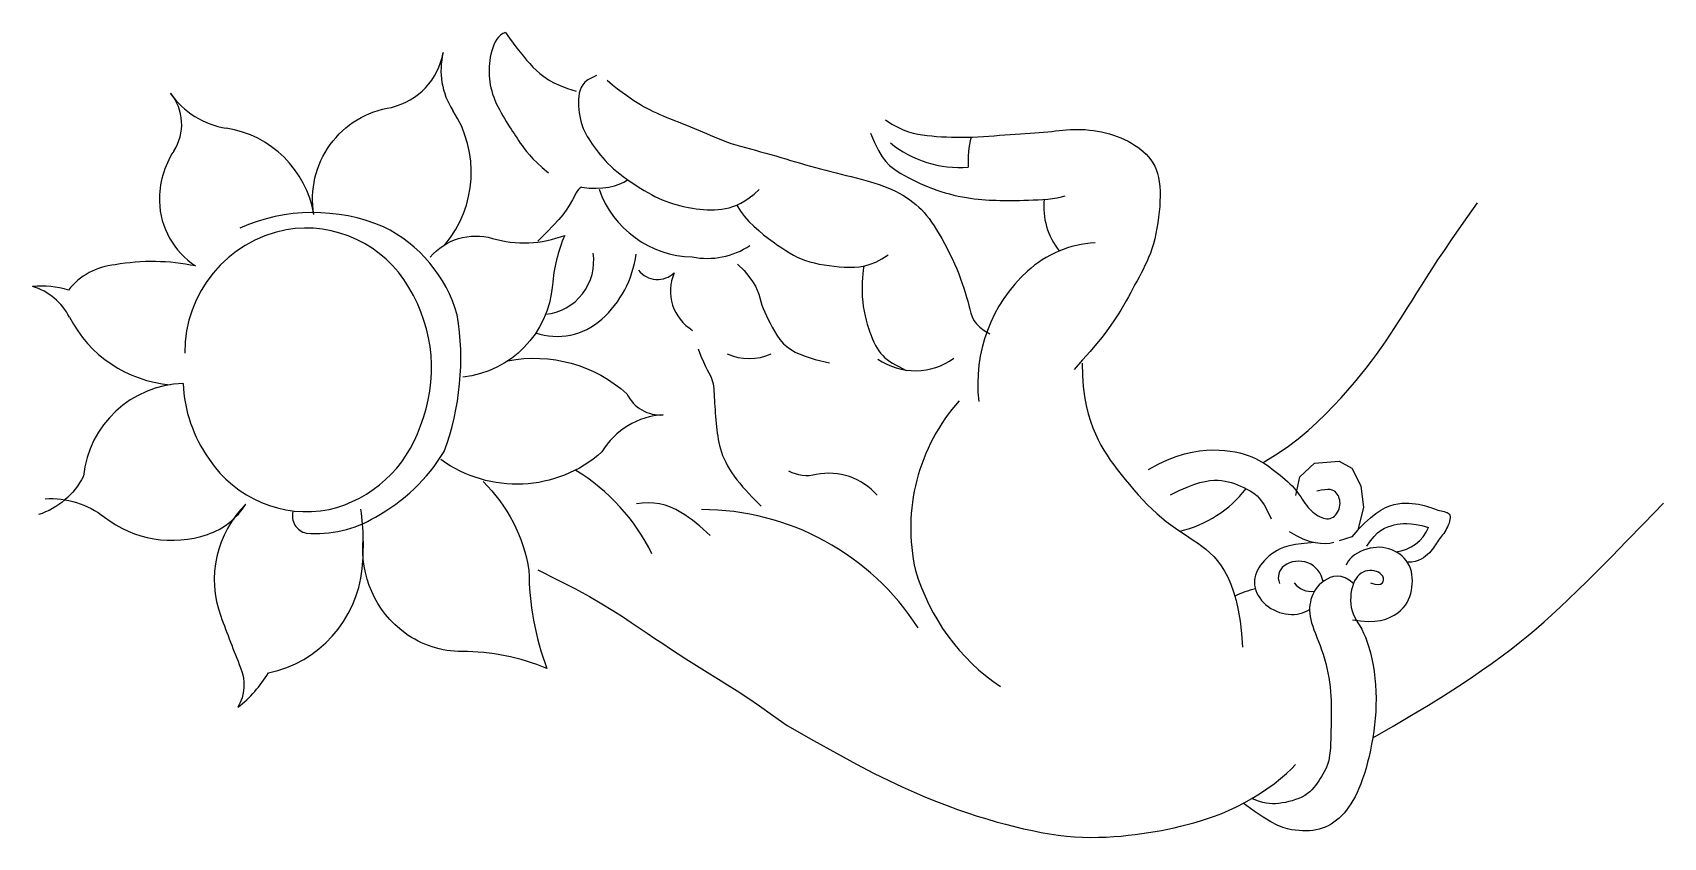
# Model space of a CAD drawing. Extents: x 1398 to 2319, y 2371 to 2825.
import ezdxf

# ---------------------------------------------------------------- set-up
doc = ezdxf.new("R2010")
doc.units = 0
doc.header["$LTSCALE"] = 10
doc.header["$MEASUREMENT"] = 0
for name, color, linetype in [('3', 3, 'CONTINUOUS'), ('4', 4, 'CONTINUOUS'), ('7', 7, 'CONTINUOUS')]:
    doc.layers.add(name, color=color, linetype=linetype)

msp = doc.modelspace()

# ---------------------------------------------------------------- linework, layer by layer
at = {"layer": '3'}
for points in [[(2151.82, 2535.22), (2153.9, 2538.31), (2155.94, 2540.78), (2157.96, 2542.73), (2159.93, 2544.22), (2161.85, 2545.34), (2163.72, 2546.16), (2165.53, 2546.77), (2167.28, 2547.24), (2168.97, 2547.63), (2170.68, 2547.93), (2172.51, 2548.1), (2174.56, 2548.11), (2176.92, 2547.93), (2179.68, 2547.51), (2182.93, 2546.83), (2186.79, 2545.85)], [(2122.71, 2537.29), (2118.42, 2536.96), (2114.75, 2536.59), (2111.64, 2536.16), (2108.98, 2535.67), (2106.71, 2535.1), (2104.73, 2534.45), (2102.96, 2533.71), (2101.32, 2532.86), (2099.74, 2531.9), (2098.21, 2530.84), (2096.76, 2529.69), (2095.38, 2528.46), (2094.1, 2527.18), (2092.93, 2525.84), (2091.87, 2524.47), (2090.94, 2523.09), (2090.15, 2521.69), (2089.5, 2520.28), (2089, 2518.87), (2088.65, 2517.45), (2088.45, 2516.02), (2088.41, 2514.58), (2088.52, 2513.14), (2088.8, 2511.69), (2089.23, 2510.23), (2089.83, 2508.79), (2090.57, 2507.36), (2091.45, 2505.97), (2092.47, 2504.63), (2093.61, 2503.36), (2094.87, 2502.18), (2096.24, 2501.08), (2097.72, 2500.1), (2099.28, 2499.23), (2100.9, 2498.49), (2102.57, 2497.86), (2104.27, 2497.36), (2105.97, 2496.99), (2107.66, 2496.75), (2109.32, 2496.65), (2110.93, 2496.69), (2112.48, 2496.87), (2113.99, 2497.17), (2115.45, 2497.59), (2116.86, 2498.13), (2118.22, 2498.78), (2119.54, 2499.53), (2119.58, 2499.55)]]:
    msp.add_lwpolyline(points, dxfattribs=at)
for centre, radius, start, end in [((1983.93, 2752.38), 57.29, 165.99079, 183.08544), ((1921.76, 2810.89), 61.8, 230.91241, 274.61543), ((1685.1, 2696.22), 30.16, 275.7403, 8.61464), ((2165.85, 2554.58), 22.69, 276.28483, 337.35373)]:
    msp.add_arc(centre, radius, start, end, dxfattribs=at)
at = {"layer": '4'}
for points in [[(1665.35, 2825.22), (1663.94, 2824.68), (1662.68, 2823.84), (1661.55, 2822.74), (1660.55, 2821.43), (1659.67, 2819.93), (1658.91, 2818.31), (1658.25, 2816.6), (1657.68, 2814.84), (1657.22, 2813.08), (1656.83, 2811.32), (1656.54, 2809.56), (1656.32, 2807.81), (1656.19, 2806.06), (1656.13, 2804.31), (1656.14, 2802.58), (1656.21, 2800.85), (1656.36, 2799.12), (1656.57, 2797.41), (1656.85, 2795.7), (1657.21, 2793.98), (1657.64, 2792.26), (1658.16, 2790.54), (1658.76, 2788.8), (1659.45, 2787.04), (1660.23, 2785.28), (1661.08, 2783.5), (1661.99, 2781.74), (1662.94, 2780), (1663.91, 2778.29), (1664.89, 2776.64), (1665.86, 2775.05), (1666.8, 2773.54), (1667.7, 2772.11), (1668.56, 2770.75), (1669.41, 2769.45), (1670.25, 2768.17), (1671.09, 2766.89), (1671.96, 2765.59), (1672.86, 2764.26), (1673.8, 2762.87), (1674.82, 2761.39), (1675.97, 2759.8), (1677.32, 2758.06), (1678.94, 2756.15), (1680.92, 2754.03), (1683.31, 2751.68), (1686.19, 2749.05), (1689.63, 2746.13)], [(1665.35, 2825.22), (1667.69, 2822.06), (1669.85, 2819.17), (1671.86, 2816.52), (1673.75, 2814.09), (1675.57, 2811.83), (1677.34, 2809.72), (1679.11, 2807.72), (1680.91, 2805.8), (1682.79, 2803.94), (1684.81, 2802.12), (1687.08, 2800.35), (1689.69, 2798.62), (1692.72, 2796.93), (1696.26, 2795.28), (1700.41, 2793.66), (1705.25, 2792.08)], [(1716.85, 2800.95), (1714.15, 2799.78), (1711.99, 2798.52), (1710.32, 2797.18), (1709.05, 2795.75), (1708.14, 2794.24), (1707.52, 2792.64), (1707.11, 2790.98), (1706.87, 2789.24), (1706.73, 2787.43), (1706.68, 2785.57), (1706.72, 2783.68), (1706.85, 2781.78), (1707.06, 2779.89), (1707.36, 2778.02), (1707.74, 2776.2), (1708.2, 2774.45), (1708.74, 2772.77), (1709.35, 2771.17), (1710.04, 2769.62), (1710.79, 2768.12), (1711.61, 2766.64), (1712.49, 2765.18), (1713.44, 2763.71), (1714.44, 2762.23), (1715.5, 2760.72), (1716.61, 2759.19), (1717.8, 2757.64), (1719.05, 2756.07), (1720.37, 2754.51), (1721.77, 2752.94), (1723.26, 2751.39), (1724.84, 2749.85), (1726.51, 2748.34), (1728.25, 2746.85), (1730.07, 2745.39), (1731.95, 2743.95), (1733.88, 2742.55), (1735.83, 2741.18), (1737.82, 2739.85), (1739.81, 2738.55), (1741.81, 2737.29), (1743.81, 2736.08), (1745.81, 2734.92), (1747.83, 2733.81), (1749.86, 2732.75), (1751.9, 2731.76), (1753.95, 2730.84), (1756.03, 2729.99), (1758.13, 2729.22), (1760.25, 2728.52), (1762.39, 2727.9), (1764.53, 2727.34), (1766.67, 2726.86), (1768.82, 2726.43), (1770.96, 2726.06), (1773.09, 2725.76), (1775.2, 2725.5), (1777.3, 2725.31), (1779.39, 2725.19), (1781.47, 2725.15), (1783.54, 2725.19), (1785.6, 2725.32), (1787.66, 2725.55), (1789.72, 2725.88), (1791.79, 2726.33), (1793.88, 2726.95), (1796.03, 2727.77), (1798.27, 2728.85), (1800.63, 2730.22), (1803.13, 2731.95), (1805.81, 2734.07), (1808.69, 2736.64)], [(1722.77, 2798.28), (1725.91, 2795.75), (1728.75, 2793.52), (1731.33, 2791.55), (1733.69, 2789.83), (1735.86, 2788.31), (1737.89, 2786.95), (1739.8, 2785.74), (1741.65, 2784.62), (1743.46, 2783.58), (1745.26, 2782.6), (1747.06, 2781.66), (1748.87, 2780.77), (1750.7, 2779.9), (1752.58, 2779.05), (1754.52, 2778.2), (1756.53, 2777.36), (1758.62, 2776.5), (1760.79, 2775.63), (1763.01, 2774.75), (1765.27, 2773.86), (1767.56, 2772.95), (1769.85, 2772.04), (1772.14, 2771.11), (1774.41, 2770.16), (1776.64, 2769.21), (1778.86, 2768.25), (1781.08, 2767.29), (1783.32, 2766.33), (1785.59, 2765.39), (1787.92, 2764.46), (1790.32, 2763.57), (1792.82, 2762.7), (1795.43, 2761.87), (1798.13, 2761.06), (1800.9, 2760.28), (1803.73, 2759.52), (1806.6, 2758.76), (1809.48, 2757.99), (1812.37, 2757.22), (1815.24, 2756.43), (1818.07, 2755.62), (1820.88, 2754.79), (1823.67, 2753.95), (1826.45, 2753.1), (1829.23, 2752.25), (1832.01, 2751.41), (1834.82, 2750.58), (1837.66, 2749.77), (1840.52, 2748.98), (1843.42, 2748.22), (1846.33, 2747.47), (1849.25, 2746.74), (1852.16, 2746.02), (1855.05, 2745.31), (1857.91, 2744.61), (1860.74, 2743.91), (1863.52, 2743.21), (1866.24, 2742.5), (1868.91, 2741.77), (1871.51, 2741.03), (1874.06, 2740.25), (1876.54, 2739.43), (1878.95, 2738.56), (1881.29, 2737.64), (1883.55, 2736.66), (1885.74, 2735.62), (1887.85, 2734.52), (1889.88, 2733.36), (1891.83, 2732.15), (1893.69, 2730.88), (1895.47, 2729.55), (1897.17, 2728.18), (1898.78, 2726.75), (1900.31, 2725.26), (1901.8, 2723.68), (1903.24, 2722), (1904.65, 2720.2), (1906.06, 2718.27), (1907.47, 2716.18), (1908.91, 2713.92), (1910.37, 2711.48), (1911.86, 2708.89), (1913.35, 2706.17), (1914.83, 2703.36), (1916.27, 2700.48), (1917.67, 2697.58), (1919, 2694.67), (1920.25, 2691.8), (1921.4, 2688.98), (1922.46, 2686.23), (1923.42, 2683.54), (1924.3, 2680.93), (1925.1, 2678.38), (1925.82, 2675.91), (1926.47, 2673.52), (1927.05, 2671.21), (1927.59, 2668.97), (1928.18, 2666.81), (1928.92, 2664.72), (1929.94, 2662.7), (1931.34, 2660.74), (1933.23, 2658.83), (1935.72, 2656.97), (1938.93, 2655.15)], [(1879.95, 2775.91), (1883.64, 2773.59), (1887.01, 2771.75), (1890.11, 2770.31), (1893, 2769.23), (1895.73, 2768.43), (1898.37, 2767.86), (1900.95, 2767.44), (1903.54, 2767.13), (1906.19, 2766.86), (1908.89, 2766.63), (1911.66, 2766.44), (1914.47, 2766.29), (1917.33, 2766.19), (1920.24, 2766.14), (1923.19, 2766.13), (1926.18, 2766.18), (1929.21, 2766.27), (1932.26, 2766.41), (1935.32, 2766.59), (1938.39, 2766.8), (1941.44, 2767.02), (1944.48, 2767.25), (1947.49, 2767.48), (1950.45, 2767.7), (1953.36, 2767.91), (1956.21, 2768.1), (1958.99, 2768.29), (1961.7, 2768.47), (1964.32, 2768.64), (1966.86, 2768.83), (1969.31, 2769.02), (1971.66, 2769.23), (1973.9, 2769.45), (1976.06, 2769.68), (1978.15, 2769.9), (1980.21, 2770.11), (1982.24, 2770.29), (1984.28, 2770.44), (1986.35, 2770.53), (1988.47, 2770.56), (1990.65, 2770.53), (1992.89, 2770.42), (1995.17, 2770.23), (1997.47, 2769.97), (1999.78, 2769.62), (2002.09, 2769.2), (2004.37, 2768.68), (2006.62, 2768.08), (2008.81, 2767.4), (2010.95, 2766.62), (2013.03, 2765.77), (2015.05, 2764.84), (2017.01, 2763.84), (2018.9, 2762.77), (2020.72, 2761.64), (2022.48, 2760.45), (2024.16, 2759.2), (2025.76, 2757.89), (2027.26, 2756.5), (2028.66, 2755.01), (2029.95, 2753.42), (2031.1, 2751.7), (2032.12, 2749.85), (2032.98, 2747.86), (2033.69, 2745.7), (2034.25, 2743.4), (2034.66, 2740.96), (2034.94, 2738.39), (2035.1, 2735.7), (2035.13, 2732.91), (2035.06, 2730.02), (2034.9, 2727.05), (2034.64, 2724.02), (2034.29, 2720.94), (2033.86, 2717.85), (2033.34, 2714.77), (2032.75, 2711.74), (2032.07, 2708.78), (2031.32, 2705.92), (2030.5, 2703.2), (2029.61, 2700.63), (2028.65, 2698.19), (2027.64, 2695.87), (2026.58, 2693.64), (2025.49, 2691.46), (2024.38, 2689.33), (2023.24, 2687.2), (2022.09, 2685.07), (2020.94, 2682.91), (2019.78, 2680.69), (2018.57, 2678.42), (2017.31, 2676.09), (2015.97, 2673.68), (2014.53, 2671.18), (2012.98, 2668.59), (2011.3, 2665.89), (2009.46, 2663.07), (2007.39, 2660.07), (2005.04, 2656.84), (2002.33, 2653.31), (1999.2, 2649.43), (1995.57, 2645.14), (1991.38, 2640.37), (1986.56, 2635.07)], [(1871.5, 2768.51), (1873.79, 2763.08), (1876.01, 2758.68), (1878.17, 2755.16), (1880.3, 2752.37), (1882.39, 2750.18), (1884.47, 2748.45), (1886.56, 2747.02), (1888.65, 2745.76), (1890.77, 2744.56), (1892.92, 2743.39), (1895.1, 2742.25), (1897.32, 2741.15), (1899.57, 2740.09), (1901.85, 2739.08), (1904.18, 2738.11), (1906.54, 2737.2), (1908.94, 2736.34), (1911.37, 2735.54), (1913.82, 2734.8), (1916.26, 2734.12), (1918.69, 2733.5), (1921.09, 2732.94), (1923.46, 2732.45), (1925.76, 2732.03), (1928, 2731.68), (1930.18, 2731.38), (1932.32, 2731.15), (1934.41, 2730.96), (1936.48, 2730.81), (1938.53, 2730.7), (1940.57, 2730.62), (1942.62, 2730.55), (1944.68, 2730.51), (1946.77, 2730.47), (1948.9, 2730.45), (1951.09, 2730.45), (1953.35, 2730.47), (1955.7, 2730.5), (1958.16, 2730.55), (1960.73, 2730.63), (1963.42, 2730.72), (1966.19, 2730.85), (1968.98, 2731.03), (1971.75, 2731.26), (1974.44, 2731.57), (1977, 2731.97), (1979.37, 2732.46), (1981.5, 2733.06)], [(1708.45, 2737.91), (1712.72, 2737.43), (1716.71, 2737.31), (1720.41, 2737.5), (1723.81, 2737.98), (1726.91, 2738.7), (1729.7, 2739.64), (1732.17, 2740.76), (1734.32, 2742.02)], [(1705.4, 2734.66), (1703.21, 2730.73), (1701.38, 2727.59), (1699.65, 2724.92), (1697.78, 2722.4), (1695.51, 2719.73), (1692.58, 2716.57), (1688.74, 2712.61), (1683.74, 2707.53)], [(1796.03, 2727.77), (1798.07, 2724.47), (1800.39, 2721.39), (1802.93, 2718.53), (1805.63, 2715.87), (1808.41, 2713.4), (1811.21, 2711.11), (1813.97, 2709.01), (1816.61, 2707.07), (1819.08, 2705.28), (1821.42, 2703.65), (1823.66, 2702.17), (1825.84, 2700.82), (1828, 2699.6), (1830.18, 2698.49), (1832.42, 2697.51), (1834.77, 2696.62), (1837.24, 2695.84), (1839.84, 2695.15), (1842.54, 2694.56), (1845.32, 2694.05), (1848.15, 2693.63), (1851.02, 2693.29), (1853.9, 2693.02), (1856.78, 2692.83), (1859.64, 2692.73), (1862.51, 2692.76), (1865.41, 2693), (1868.38, 2693.53), (1871.46, 2694.39), (1874.66, 2695.68), (1878.03, 2697.45), (1881.6, 2699.77)], [(2093.25, 2582.42), (2100.38, 2586.72), (2106.97, 2591.19), (2113.06, 2595.79), (2118.68, 2600.47), (2123.87, 2605.18), (2128.68, 2609.87), (2133.14, 2614.51), (2137.3, 2619.03), (2141.18, 2623.41), (2144.82, 2627.65), (2148.24, 2631.76), (2151.46, 2635.77), (2154.49, 2639.7), (2157.37, 2643.55), (2160.12, 2647.35), (2162.74, 2651.12), (2165.28, 2654.87), (2167.76, 2658.62), (2170.2, 2662.41), (2172.63, 2666.24), (2175.09, 2670.16), (2177.6, 2674.18), (2180.19, 2678.33), (2182.89, 2682.62), (2185.73, 2687.1), (2188.77, 2691.82), (2192.06, 2696.85), (2195.67, 2702.26), (2199.65, 2708.12), (2204.07, 2714.49), (2208.97, 2721.44), (2214.42, 2729.04)], [(1796.54, 2694.39), (1800.14, 2690.81), (1802.92, 2687.6), (1805.01, 2684.72), (1806.53, 2682.12), (1807.63, 2679.74), (1808.42, 2677.52), (1809.05, 2675.43), (1809.63, 2673.41), (1810.29, 2671.4), (1811.03, 2669.4), (1811.86, 2667.39), (1812.78, 2665.35), (1813.78, 2663.27), (1814.87, 2661.14), (1816.03, 2658.95), (1817.27, 2656.68), (1818.63, 2654.33), (1820.27, 2651.92), (1822.43, 2649.51), (1825.3, 2647.14), (1829.11, 2644.84), (1834.08, 2642.66), (1840.41, 2640.63), (1848.33, 2638.81)], [(1867.71, 2693.41), (1867.59, 2692.42), (1867.43, 2690.94), (1867.24, 2689.02), (1867.06, 2686.77), (1866.92, 2684.26), (1866.83, 2681.56), (1866.82, 2678.77), (1866.92, 2675.96), (1867.15, 2673.2), (1867.49, 2670.51), (1867.94, 2667.89), (1868.48, 2665.36), (1869.09, 2662.91), (1869.76, 2660.56), (1870.47, 2658.3), (1871.21, 2656.14), (1871.96, 2654.1), (1872.73, 2652.16), (1873.54, 2650.34), (1874.39, 2648.62), (1875.3, 2647.01), (1876.27, 2645.51), (1877.31, 2644.13), (1878.45, 2642.85), (1879.68, 2641.67), (1881.02, 2640.58), (1882.48, 2639.56), (1884.06, 2638.56), (1885.77, 2637.59), (1887.62, 2636.6), (1889.63, 2635.58), (1891.79, 2634.49)], [(1774.27, 2646.58), (1775.84, 2642.57), (1777.21, 2639.34), (1778.39, 2636.77), (1779.41, 2634.72), (1780.27, 2633.09), (1780.99, 2631.75), (1781.58, 2630.57), (1782.05, 2629.44), (1782.42, 2628.24), (1782.7, 2626.96), (1782.9, 2625.61), (1783.05, 2624.18), (1783.16, 2622.67), (1783.25, 2621.09), (1783.33, 2619.44), (1783.41, 2617.72), (1783.51, 2615.93), (1783.64, 2614.09), (1783.78, 2612.2), (1783.93, 2610.29), (1784.1, 2608.37), (1784.28, 2606.45), (1784.46, 2604.54), (1784.64, 2602.67), (1784.83, 2600.84), (1785.03, 2599.05), (1785.27, 2597.28), (1785.54, 2595.52), (1785.87, 2593.76), (1786.28, 2591.99), (1786.77, 2590.19), (1787.36, 2588.37), (1788.07, 2586.49), (1788.89, 2584.58), (1789.82, 2582.64), (1790.86, 2580.67), (1792.02, 2578.69), (1793.28, 2576.69), (1794.65, 2574.7), (1796.13, 2572.7), (1797.7, 2570.72), (1799.36, 2568.76), (1801.08, 2566.82), (1802.84, 2564.92), (1804.62, 2563.05), (1806.39, 2561.24), (1808.14, 2559.48), (1809.83, 2557.78)], [(1991.14, 2638.51), (1991.3, 2631.57), (1991.74, 2625.33), (1992.44, 2619.7), (1993.36, 2614.63), (1994.47, 2610.05), (1995.74, 2605.9), (1997.12, 2602.11), (1998.59, 2598.62), (2000.13, 2595.37), (2001.72, 2592.31), (2003.39, 2589.4), (2005.14, 2586.6), (2006.98, 2583.88), (2008.91, 2581.18), (2010.95, 2578.48), (2013.11, 2575.72), (2015.4, 2572.89), (2017.78, 2570.01), (2020.26, 2567.11), (2022.81, 2564.23), (2025.41, 2561.4), (2028.05, 2558.66), (2030.71, 2556.04), (2033.37, 2553.59), (2036.01, 2551.32), (2038.63, 2549.22), (2041.23, 2547.27), (2043.8, 2545.43), (2046.35, 2543.68), (2048.87, 2541.99), (2051.36, 2540.34), (2053.81, 2538.7), (2056.23, 2537.04), (2058.6, 2535.32), (2060.92, 2533.48), (2063.18, 2531.5), (2065.38, 2529.32), (2067.5, 2526.9), (2069.54, 2524.19), (2071.48, 2521.15), (2073.33, 2517.73), (2075.05, 2513.87), (2076.64, 2509.52), (2078.06, 2504.62), (2079.3, 2499.09), (2080.34, 2492.89), (2081.14, 2485.95), (2081.7, 2478.21)], [(2111.79, 2563.78), (2114.01, 2574.31), (2122.33, 2582.07), (2136.2, 2583.17), (2143.41, 2579.3), (2148.4, 2569.32), (2150.06, 2557.14), (2146.74, 2544.4), (2143.41, 2540.52), (2136.2, 2538.3)], [(2040.92, 2564.27), (2045.93, 2566.67), (2050.34, 2568.57), (2054.21, 2570.03), (2057.62, 2571.1), (2060.62, 2571.82), (2063.28, 2572.25), (2065.67, 2572.44), (2067.85, 2572.44), (2069.88, 2572.29), (2071.8, 2572.02), (2073.63, 2571.62), (2075.39, 2571.12), (2077.12, 2570.54), (2078.84, 2569.87), (2080.57, 2569.14), (2082.33, 2568.35), (2084.16, 2567.51), (2086.04, 2566.51), (2087.97, 2565.23), (2089.92, 2563.57), (2091.89, 2561.4), (2093.87, 2558.61), (2095.84, 2555.09), (2097.79, 2550.71)], [(2107.97, 2543.58), (2111.98, 2541.21), (2115.79, 2539.41), (2119.37, 2538.12), (2122.71, 2537.29), (2125.78, 2536.86), (2128.56, 2536.77), (2131.03, 2536.97), (2133.17, 2537.41)], [(2143.71, 2493.71), (2148.39, 2493), (2152.59, 2492.74), (2156.33, 2492.87), (2159.64, 2493.34), (2162.56, 2494.09), (2165.13, 2495.08), (2167.36, 2496.25), (2169.3, 2497.55), (2170.98, 2498.93), (2172.42, 2500.38), (2173.63, 2501.9), (2174.64, 2503.47), (2175.48, 2505.1), (2176.14, 2506.77), (2176.67, 2508.49), (2177.07, 2510.25), (2177.37, 2512.03), (2177.55, 2513.83), (2177.62, 2515.64), (2177.56, 2517.43), (2177.36, 2519.19), (2177.03, 2520.91), (2176.54, 2522.58), (2175.89, 2524.17), (2175.08, 2525.67), (2174.12, 2527.08), (2173.02, 2528.4), (2171.79, 2529.6), (2170.46, 2530.69), (2169.03, 2531.65), (2167.51, 2532.49), (2165.92, 2533.19), (2164.28, 2533.76), (2162.59, 2534.17), (2160.86, 2534.45), (2159.1, 2534.58), (2157.31, 2534.56), (2155.5, 2534.39), (2153.68, 2534.08), (2151.86, 2533.62), (2150.05, 2533), (2148.27, 2532.24), (2146.56, 2531.33), (2144.95, 2530.27), (2143.47, 2529.07), (2142.16, 2527.72), (2141.05, 2526.23), (2140.16, 2524.59)], [(2153.9, 2514.55), (2156.33, 2513.77), (2158.23, 2513.54), (2159.63, 2513.76), (2160.59, 2514.33), (2161.15, 2515.16), (2161.34, 2516.15), (2161.22, 2517.2), (2160.82, 2518.22), (2160.19, 2519.12), (2159.37, 2519.89), (2158.38, 2520.52), (2157.27, 2521), (2156.06, 2521.34), (2154.79, 2521.52), (2153.5, 2521.54), (2152.22, 2521.4), (2150.98, 2521.09), (2149.8, 2520.61), (2148.67, 2519.96), (2147.62, 2519.13), (2146.64, 2518.13), (2145.76, 2516.96), (2144.97, 2515.6), (2144.28, 2514.07), (2143.71, 2512.36), (2143.25, 2510.52), (2142.93, 2508.57), (2142.75, 2506.56), (2142.71, 2504.53), (2142.82, 2502.51), (2143.1, 2500.55), (2143.56, 2498.69), (2144.18, 2496.94), (2144.96, 2495.28), (2145.86, 2493.63), (2146.85, 2491.96), (2147.9, 2490.19), (2148.99, 2488.28), (2150.08, 2486.16), (2151.14, 2483.79), (2152.15, 2481.11), (2153.09, 2478.16), (2153.95, 2474.97), (2154.73, 2471.59), (2155.42, 2468.05), (2155.99, 2464.38), (2156.46, 2460.65), (2156.79, 2456.87), (2157, 2453.08), (2157.07, 2449.3), (2157.03, 2445.53), (2156.87, 2441.78), (2156.6, 2438.06), (2156.23, 2434.36), (2155.77, 2430.69), (2155.23, 2427.06), (2154.6, 2423.48), (2153.9, 2419.96), (2153.14, 2416.53), (2152.31, 2413.18), (2151.43, 2409.95), (2150.49, 2406.85), (2149.51, 2403.9), (2148.49, 2401.1), (2147.44, 2398.49), (2146.35, 2396.05), (2145.22, 2393.77), (2144.05, 2391.64), (2142.85, 2389.66), (2141.6, 2387.82), (2140.32, 2386.11), (2138.99, 2384.52), (2137.61, 2383.04), (2136.19, 2381.68), (2134.72, 2380.44), (2133.21, 2379.31), (2131.65, 2378.3), (2130.05, 2377.41), (2128.4, 2376.64), (2126.71, 2375.99), (2124.98, 2375.46), (2123.19, 2375.06), (2121.36, 2374.76), (2119.49, 2374.58), (2117.56, 2374.49), (2115.59, 2374.5), (2113.57, 2374.6), (2111.49, 2374.79), (2109.35, 2375.07), (2107.02, 2375.57), (2104.39, 2376.39), (2101.32, 2377.69), (2097.69, 2379.57), (2093.36, 2382.17), (2088.21, 2385.63), (2082.11, 2390.05)], [(2144.28, 2514.07), (2141.94, 2516.05), (2139.64, 2517.36), (2137.39, 2518.07), (2135.22, 2518.28), (2133.14, 2518.07), (2131.19, 2517.51), (2129.38, 2516.69), (2127.74, 2515.69), (2126.27, 2514.59), (2124.98, 2513.4), (2123.86, 2512.13), (2122.89, 2510.8), (2122.06, 2509.42), (2121.37, 2507.99), (2120.79, 2506.54), (2120.34, 2505.06), (2119.98, 2503.56), (2119.73, 2502.05), (2119.59, 2500.5), (2119.57, 2498.91), (2119.66, 2497.27), (2119.88, 2495.58), (2120.22, 2493.81), (2120.7, 2491.96), (2121.3, 2490.02), (2122.02, 2488), (2122.82, 2485.89), (2123.67, 2483.7), (2124.57, 2481.43), (2125.47, 2479.08), (2126.35, 2476.66), (2127.19, 2474.17), (2127.97, 2471.62), (2128.68, 2469.01), (2129.32, 2466.37), (2129.89, 2463.7), (2130.38, 2461.03), (2130.8, 2458.37), (2131.14, 2455.74), (2131.41, 2453.14), (2131.59, 2450.6), (2131.71, 2448.1), (2131.78, 2445.64), (2131.8, 2443.21), (2131.78, 2440.8), (2131.74, 2438.39), (2131.69, 2435.98), (2131.65, 2433.55), (2131.6, 2431.11), (2131.56, 2428.67), (2131.5, 2426.26), (2131.42, 2423.89), (2131.3, 2421.6), (2131.12, 2419.41), (2130.88, 2417.33), (2130.56, 2415.41), (2130.16, 2413.64), (2129.67, 2412.02), (2129.11, 2410.52), (2128.49, 2409.11), (2127.81, 2407.78), (2127.08, 2406.5), (2126.31, 2405.24), (2125.51, 2403.99), (2124.68, 2402.72), (2123.82, 2401.44), (2122.9, 2400.17), (2121.9, 2398.93), (2120.81, 2397.72), (2119.62, 2396.57), (2118.3, 2395.49), (2116.85, 2394.49), (2115.24, 2393.6), (2113.5, 2392.8), (2111.67, 2392.1), (2109.77, 2391.5), (2107.83, 2390.99), (2105.89, 2390.57), (2103.97, 2390.23), (2102.11, 2389.99), (2100.32, 2389.83), (2098.57, 2389.78), (2096.83, 2389.85), (2095.07, 2390.06), (2093.23, 2390.44), (2091.29, 2391.01), (2089.2, 2391.77), (2086.93, 2392.76)], [(1824.55, 2433.99), (1839.47, 2425.49), (1852.41, 2418.28), (1863.61, 2412.22), (1873.34, 2407.14), (1881.86, 2402.89), (1889.41, 2399.3), (1896.26, 2396.24), (1902.66, 2393.53), (1908.83, 2391.04), (1914.82, 2388.75), (1920.65, 2386.63), (1926.32, 2384.68), (1931.86, 2382.87), (1937.28, 2381.21), (1942.59, 2379.67), (1947.8, 2378.25), (1952.94, 2376.93), (1957.99, 2375.71), (1962.97, 2374.62), (1967.87, 2373.65), (1972.7, 2372.81), (1977.47, 2372.1), (1982.17, 2371.55), (1986.81, 2371.14), (1991.38, 2370.9), (1995.89, 2370.8), (2000.32, 2370.83), (2004.66, 2370.98), (2008.92, 2371.23), (2013.08, 2371.57), (2017.13, 2371.97), (2021.07, 2372.44), (2024.89, 2372.94), (2028.61, 2373.49), (2032.27, 2374.09), (2035.88, 2374.75), (2039.47, 2375.47), (2043.06, 2376.25), (2046.69, 2377.1), (2050.37, 2378.03), (2054.13, 2379.04), (2057.96, 2380.16), (2061.88, 2381.4), (2065.87, 2382.79), (2069.94, 2384.36), (2074.08, 2386.11), (2078.3, 2388.09), (2082.58, 2390.3), (2086.93, 2392.76), (2091.25, 2395.42), (2095.46, 2398.22), (2099.46, 2401.09), (2103.16, 2403.97), (2106.48, 2406.79), (2109.31, 2409.5), (2111.56, 2412.04)]]:
    msp.add_lwpolyline(points, dxfattribs=at)
for points in [[(1557.23, 2722.48, -0.421124), (1601.14, 2783.02, 0.298272), (1630.2, 2813.91, 0.410613)], [(1718.25, 2736.9, 0.313657), (1770.93, 2698.58, 0.199785), (1803.45, 2705.07, 0.199785)], [(1483.35, 2627.13, 0.145832), (1498.08, 2584.37, 0.302309), (1565.79, 2555.87, 0.258109), (1617.42, 2603.1, 0.235729), (1610.89, 2681.31, 0.313064), (1541.48, 2713.9, 0.360344), (1484.3, 2644.3, 0.38608)], [(1622.96, 2698.39, -0.297884), (1658.05, 2709.02, 0.162928), (1698.89, 2710.75, 0.080947), (1691.94, 2682.6, -0.359966), (1641.43, 2630.69)], [(1682.31, 2655.7, 0.271413), (1719.77, 2663.33, 0.178614), (1739.2, 2700.05, 0.178614)], [(1490.43, 2693.45, 0.095858), (1444.98, 2694.11, 0.208413), (1418.57, 2679.75, 0.101298), (1398.37, 2681.86)], [(1666.78, 2639.87, -0.23668), (1734.03, 2621.27, 0.307404), (1754.52, 2609.33, 0.253348), (1719.93, 2588.43, -0.352079), (1628.98, 2584.17)], [(1483.35, 2627.13, 0.374882), (1427.05, 2574.68, -0.201883), (1401.68, 2553.06)], [(1921.62, 2617.36, 0.241832), (1896.97, 2521.58, 0.173493), (1944.91, 2455.91)], [(1652.81, 2571.72, -0.158321), (1678.65, 2521.59, 0.089061), (1688.85, 2466.13, 0.10084), (1640.8, 2475.73, -0.160208), (1608.76, 2486.12, -0.266636), (1585.14, 2539.3)], [(1405.41, 2562.01, -0.180845), (1438.99, 2551.57, 0.252229), (1497.19, 2541.88, 0.252229)], [(1497.19, 2541.88, 0.172046), (1518.82, 2559.03, 0.293674), (1504.65, 2495.68, 0.008224), (1515.84, 2466.61, -0.229224), (1514.35, 2444.25, 0.087576), (1531.51, 2463.63, 0.327227), (1584.49, 2522.51, 0.061305), (1583.74, 2556.04)], [(1781.02, 2541.2, 0.056619), (1764.4, 2554.32, 0.187873), (1739.45, 2559.1)]]:
    msp.add_lwpolyline(points, format="xyb", dxfattribs=at)
for centre, radius, start, end in [((1670.34, 2803.89), 41.36, 165.99173, 213.18874), ((1515.05, 2817.99), 47.27, 214.73917, 261.10897), ((1454.88, 2773.42), 27.68, 326.91234, 39.57475), ((1582.46, 2746.42), 63.64, 319.93639, 33.18874), ((1498.55, 2712.47), 59.52, 9.67914, 81.10897), ((1519.69, 2731.19), 49.68, 146.91234, 181.49097), ((1711.54, 2731.95), 6.72, 117.44727, 156.14893), ((1514.85, 2731.06), 44.85, 181.49097, 237.00498), ((2009.4, 2726.86), 39.98, 173.93755, 218.59037), ((2001.56, 2645.23), 61.33, 92.99295, 132.38792), ((2018.29, 2626.9), 86.15, 132.38792, 186.60724), ((1388.29, 2648.6), 34.75, 27.25678, 73.14285), ((1482.1, 2696.93), 70.77, 207.25678, 265.04932), ((1896.87, 2671.46), 37.15, 235.37876, 306.00013), ((1645.03, 2479.89), 115.08, 26.33276, 58.52918), ((2031.24, 2608.21), 66.24, 283.14811, 322.33051), ((2109.99, 2517.52), 8.12, 126.35786, 203.74512), ((2113.43, 2512.84), 13.93, 9.99575, 126.35786), ((2120.75, 2522.22), 12.57, 218.05254, 276.86456), ((2100.77, 2458.03), 54.35, 102.53565, 115.53194)]:
    msp.add_arc(centre, radius, start, end, dxfattribs=at)
at = {"layer": '7'}
for points in [[(1545.4, 2554.85, 0.430121), (1552.9, 2542.61, 0.159256), (1591.95, 2551.7, 0.133896), (1630.8, 2588.76, 0.130416), (1638.18, 2665.9, 0.210981), (1596.58, 2715.56, 0.206359), (1515.32, 2714.89)], [(1875.33, 2563.96, 0.271126), (1840.94, 2575.69, -0.197546), (1825.51, 2577.61)]]:
    msp.add_lwpolyline(points, format="xyb", dxfattribs=at)
for points in [[(2028.64, 2578.47), (2034.08, 2581.53), (2039.25, 2584), (2044.16, 2585.92), (2048.82, 2587.36), (2053.22, 2588.38), (2057.38, 2589.04), (2061.31, 2589.41), (2064.99, 2589.55), (2068.46, 2589.5), (2071.7, 2589.3), (2074.73, 2588.96), (2077.56, 2588.5), (2080.2, 2587.92), (2082.65, 2587.25), (2084.92, 2586.49), (2087.02, 2585.67), (2088.96, 2584.8), (2090.77, 2583.88), (2092.45, 2582.92), (2094.05, 2581.92), (2095.57, 2580.89), (2097.05, 2579.82), (2098.5, 2578.72), (2099.94, 2577.61), (2101.4, 2576.47), (2102.87, 2575.31), (2104.32, 2574.13), (2105.75, 2572.94), (2107.12, 2571.73), (2108.44, 2570.51), (2109.68, 2569.28), (2110.82, 2568.03), (2111.86, 2566.78), (2112.81, 2565.52), (2113.68, 2564.27), (2114.51, 2563.03), (2115.31, 2561.81), (2116.09, 2560.62), (2116.89, 2559.46), (2117.71, 2558.35), (2118.59, 2557.29), (2119.5, 2556.28), (2120.45, 2555.34), (2121.43, 2554.46), (2122.43, 2553.67), (2123.44, 2552.95), (2124.46, 2552.32), (2125.47, 2551.79), (2126.47, 2551.36), (2127.46, 2551.03), (2128.43, 2550.81), (2129.37, 2550.71), (2130.29, 2550.73), (2131.16, 2550.88), (2132, 2551.16), (2132.79, 2551.57), (2133.53, 2552.12), (2134.22, 2552.8), (2134.83, 2553.58), (2135.38, 2554.44), (2135.84, 2555.36), (2136.22, 2556.34), (2136.49, 2557.34), (2136.67, 2558.35), (2136.74, 2559.35), (2136.7, 2560.34), (2136.56, 2561.29), (2136.33, 2562.22), (2136.01, 2563.1), (2135.6, 2563.92), (2135.12, 2564.69), (2134.57, 2565.4), (2133.94, 2566.02), (2133.2, 2566.54), (2132.3, 2566.94), (2131.18, 2567.19), (2129.81, 2567.27), (2128.13, 2567.14), (2126.08, 2566.8), (2123.64, 2566.2)], [(2146.74, 2544.4), (2150.5, 2548.17), (2153.91, 2551.25), (2157.02, 2553.7), (2159.87, 2555.59), (2162.49, 2557.01), (2164.93, 2558.03), (2167.23, 2558.72), (2169.43, 2559.17), (2171.56, 2559.43), (2173.64, 2559.54), (2175.63, 2559.52), (2177.55, 2559.39), (2179.36, 2559.16), (2181.08, 2558.87), (2182.69, 2558.53), (2184.17, 2558.15), (2185.53, 2557.77), (2186.78, 2557.38), (2187.93, 2557), (2189, 2556.63), (2190.01, 2556.28), (2190.98, 2555.95), (2191.93, 2555.65), (2192.86, 2555.38), (2193.8, 2555.16), (2194.72, 2554.95), (2195.6, 2554.74), (2196.43, 2554.51), (2197.17, 2554.22), (2197.81, 2553.85), (2198.32, 2553.39), (2198.68, 2552.8), (2198.88, 2552.07), (2198.92, 2551.22), (2198.82, 2550.28), (2198.6, 2549.28), (2198.29, 2548.23), (2197.89, 2547.18), (2197.43, 2546.13), (2196.93, 2545.13), (2196.4, 2544.2), (2195.84, 2543.32), (2195.28, 2542.48), (2194.7, 2541.68), (2194.12, 2540.91), (2193.53, 2540.14), (2192.96, 2539.36), (2192.4, 2538.58), (2191.85, 2537.77), (2191.3, 2536.94), (2190.74, 2536.08), (2190.15, 2535.2), (2189.51, 2534.3), (2188.82, 2533.37), (2188.04, 2532.43), (2187.18, 2531.47), (2186.2, 2530.5), (2185.1, 2529.54), (2183.86, 2528.64), (2182.47, 2527.82), (2180.9, 2527.13), (2179.15, 2526.59), (2177.19, 2526.24), (2175.02, 2526.12)], [(2155.23, 2427.06), (2166.71, 2433.64), (2177.14, 2439.76), (2186.63, 2445.47), (2195.23, 2450.81), (2203.06, 2455.81), (2210.18, 2460.52), (2216.69, 2464.96), (2222.68, 2469.18), (2228.22, 2473.22), (2233.39, 2477.12), (2238.27, 2480.95), (2242.94, 2484.76), (2247.47, 2488.59), (2251.94, 2492.5), (2256.42, 2496.55), (2260.99, 2500.78), (2265.75, 2505.27), (2270.86, 2510.19), (2276.51, 2515.74), (2282.88, 2522.1), (2290.16, 2529.46), (2298.55, 2538.01), (2308.22, 2547.95), (2319.36, 2559.46)], [(1683.63, 2521.8), (1694.88, 2516.28), (1704.53, 2511.3), (1712.79, 2506.79), (1719.89, 2502.7), (1726.03, 2498.94), (1731.45, 2495.47), (1736.35, 2492.2), (1740.95, 2489.09), (1745.44, 2486.06), (1749.86, 2483.1), (1754.25, 2480.19), (1758.62, 2477.33), (1762.98, 2474.5), (1767.37, 2471.68), (1771.8, 2468.87), (1776.29, 2466.06), (1780.87, 2463.2), (1785.65, 2460.23), (1790.73, 2457.03), (1796.22, 2453.49), (1802.24, 2449.53), (1808.89, 2445.02), (1816.29, 2439.88), (1824.55, 2433.99)]]:
    msp.add_lwpolyline(points, dxfattribs=at)
for centre, radius, start, end in [((1751.27, 2699.42), 13.58, 218.11222, 314.00672), ((1784.46, 2679.3), 25.91, 156.44885, 238.99073), ((1803.02, 2670.58), 29.44, 244.89951, 295.10049), ((1776.05, 2410.37), 145.52, 32.74415, 89.98461)]:
    msp.add_arc(centre, radius, start, end, dxfattribs=at)

doc.saveas('drawing.dxf')
